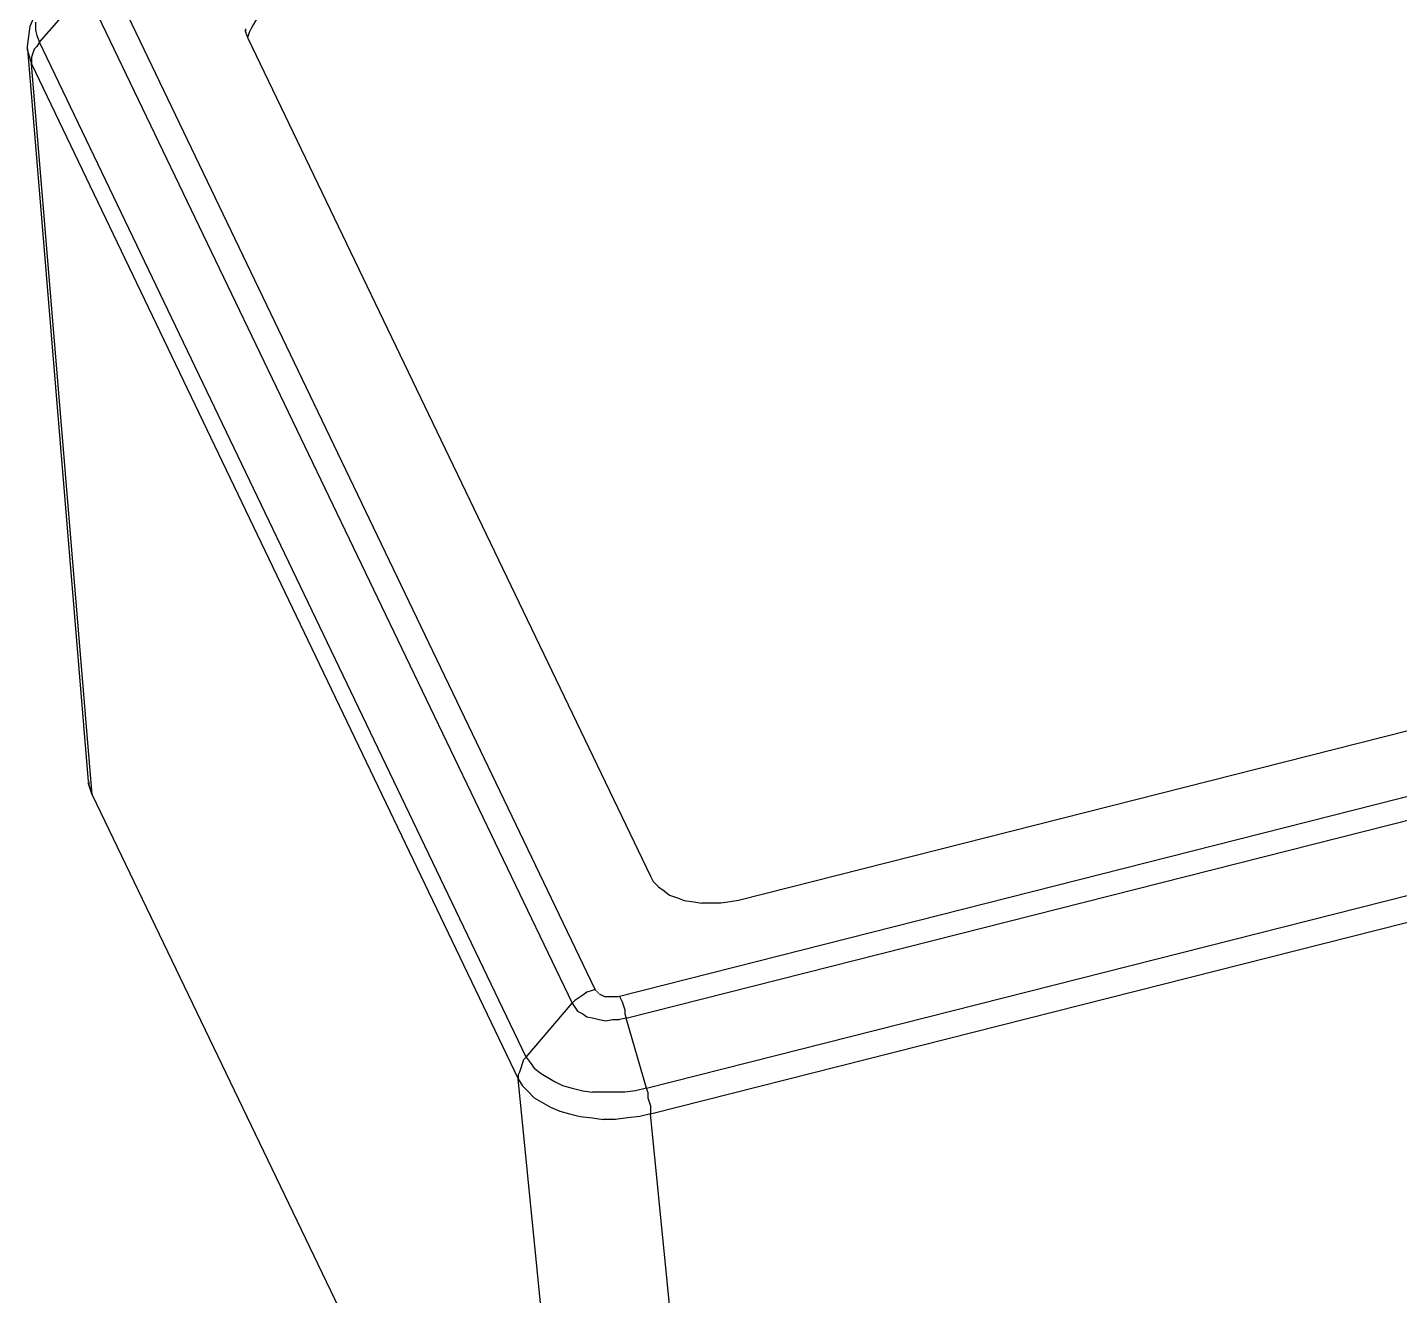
# Model space of a CAD drawing. Header units: millimetres. Extents: x 67 to 592, y -195 to 280.
# Drawn here: x 172.92 to 201.57, y -120.32 to -93.84 of the extents above; entities that cross this region are included whole.
import ezdxf

# ---------------------------------------------------------------- set-up
doc = ezdxf.new("R2010")
doc.units = ezdxf.units.MM
doc.layers.add('PDF_图层 1', color=7, linetype='Continuous', true_color=0x231f20)

msp = doc.modelspace()

# ---------------------------------------------------------------- linework, layer by layer
at = {"layer": 'PDF_图层 1', "color": 7, "lineweight": -3}
for points in [[(184.774, -113.937), (174.614, -92.743), (174.502, -92.772), (174.417, -92.828), (174.332, -92.856), (174.248, -92.912), (174.191, -92.969), (174.134, -93.054)], [(172.921, -94.324), (172.921, -94.239), (172.977, -93.816), (173.175, -93.364), (173.542, -92.997), (173.768, -92.828), (173.627, -92.913)], [(173.175, -94.154), (174.134, -93.054), (184.294, -114.218)], [(173.091, -93.731), (173.091, -93.9)], [(173.091, -93.9), (173.119, -94.013)], [(177.464, -93.9), (177.521, -94.069)], [(177.549, -93.9), (177.549, -93.9)], [(260.261, -93.703), (187.765, -112.074)], [(173.119, -94.239), (173.063, -94.295)], [(173.119, -94.013), (173.175, -94.154)], [(183.335, -115.348), (173.175, -94.154), (173.119, -94.239)], [(177.521, -94.07), (185.93, -111.566)], [(185.253, -114.077), (263.93, -94.126), (263.958, -94.183), (263.986, -94.267), (264.015, -94.324), (264.042, -94.408), (264.071, -94.492), (264.099, -94.606)], [(172.921, -94.295), (174.191, -109.591)], [(172.921, -94.324), (173.006, -94.606)], [(173.034, -94.38), (173.006, -94.465)], [(173.006, -94.465), (173.006, -94.549)], [(173.062, -94.295), (173.034, -94.38)], [(173.006, -94.549), (173.006, -94.606)], [(174.276, -109.872), (173.006, -94.606), (183.165, -115.799)], [(185.422, -114.529), (264.099, -94.606), (264.494, -96.073)], [(185.846, -115.996), (264.494, -96.073), (264.523, -96.158)], [(185.93, -116.532), (264.635, -96.609), (267.175, -112.215)], [(174.276, -109.872), (184.745, -131.658)], [(185.93, -111.566), (185.987, -111.678)], [(185.987, -111.678), (186.1, -111.791)], [(186.1, -111.791), (186.213, -111.876)], [(186.213, -111.876), (186.326, -111.961)], [(186.326, -111.961), (186.495, -112.017)], [(186.495, -112.017), (186.636, -112.074)], [(186.636, -112.074), (186.833, -112.102)], [(186.833, -112.102), (187.003, -112.13)], [(187.765, -112.074), (187.596, -112.102), (187.398, -112.13), (187.2, -112.13), (187.003, -112.13)], [(184.773, -113.936), (184.689, -113.965), (184.605, -113.992), (184.519, -114.049), (184.435, -114.105), (184.351, -114.162), (184.294, -114.219)], [(184.858, -114.021), (184.915, -114.049), (184.971, -114.077), (185.027, -114.077), (185.084, -114.077), (185.141, -114.077), (185.197, -114.077), (185.253, -114.077)], [(183.334, -115.347), (184.294, -114.218), (184.35, -114.303), (184.407, -114.388), (184.519, -114.444), (184.604, -114.501), (184.745, -114.529), (184.858, -114.557), (184.999, -114.585)], [(185.281, -114.077), (185.31, -114.134), (185.338, -114.19), (185.366, -114.275), (185.394, -114.36), (185.394, -114.444), (185.422, -114.529)], [(184.999, -114.586), (185.14, -114.557), (185.281, -114.557)], [(185.846, -115.996), (185.422, -114.529), (185.281, -114.557)], [(183.278, -115.403), (183.25, -115.489)], [(183.278, -115.403), (183.334, -115.347), (183.419, -115.46)], [(183.193, -115.657), (183.165, -115.714)], [(183.165, -115.714), (183.165, -115.799)], [(183.221, -115.573), (183.193, -115.658)], [(183.25, -115.488), (183.221, -115.573)], [(183.419, -115.46), (183.504, -115.573)], [(183.504, -115.573), (183.645, -115.686)], [(183.645, -115.686), (183.786, -115.771)], [(184.745, -131.658), (183.165, -115.799), (183.25, -115.94)], [(183.25, -115.94), (183.362, -116.053)], [(183.786, -115.77), (183.927, -115.855)], [(183.927, -115.855), (184.096, -115.94)], [(184.096, -115.94), (184.294, -115.996)], [(184.294, -115.996), (184.519, -116.053)], [(185.875, -116.081), (185.846, -115.996), (185.621, -116.053), (185.394, -116.081), (185.169, -116.081), (184.943, -116.081), (184.717, -116.081)], [(183.362, -116.053), (183.504, -116.194)], [(183.504, -116.194), (183.645, -116.279)], [(183.645, -116.278), (183.842, -116.391)], [(184.519, -116.053), (184.717, -116.081)], [(185.874, -116.081), (185.874, -116.194)], [(185.874, -116.194), (185.903, -116.279)], [(185.902, -116.278), (185.931, -116.363)], [(183.842, -116.391), (184.04, -116.476)], [(184.04, -116.476), (184.237, -116.532)], [(184.237, -116.532), (184.463, -116.589)], [(184.463, -116.589), (184.717, -116.617)], [(187.511, -132.392), (185.93, -116.532), (185.705, -116.589), (185.451, -116.617), (185.197, -116.645), (184.943, -116.645)], [(185.93, -116.363), (185.93, -116.448)], [(185.93, -116.448), (185.93, -116.533)], [(184.717, -116.617), (184.943, -116.646)]]:
    msp.add_lwpolyline(points, dxfattribs=at)
msp.add_lwpolyline([(174.276, -109.872), (174.191, -109.618)], close=True, dxfattribs=at)
msp.add_arc((178.714, -94.409), 1.248, 95.523, 162.8612, dxfattribs=at)
at = {"layer": 'PDF_图层 1', "color": 7, "lineweight": -3, "transparency": 33554559}
for points in [[(177.465, -93.872), (177.465, -93.928), (177.493, -93.872), (177.493, -93.928)], [(174.191, -109.59), (174.191, -109.619), (174.22, -109.59), (174.22, -109.619)], [(174.191, -109.619), (174.191, -109.647), (174.22, -109.619), (174.22, -109.647)], [(184.774, -113.936), (184.774, -113.964), (184.802, -113.936), (184.802, -113.964)], [(184.802, -113.964), (184.802, -113.993), (184.83, -113.964), (184.83, -113.993)], [(184.83, -113.993), (184.83, -114.021), (184.859, -113.993), (184.859, -114.021)]]:
    msp.add_solid(points, dxfattribs=at)

doc.saveas('drawing.dxf')
